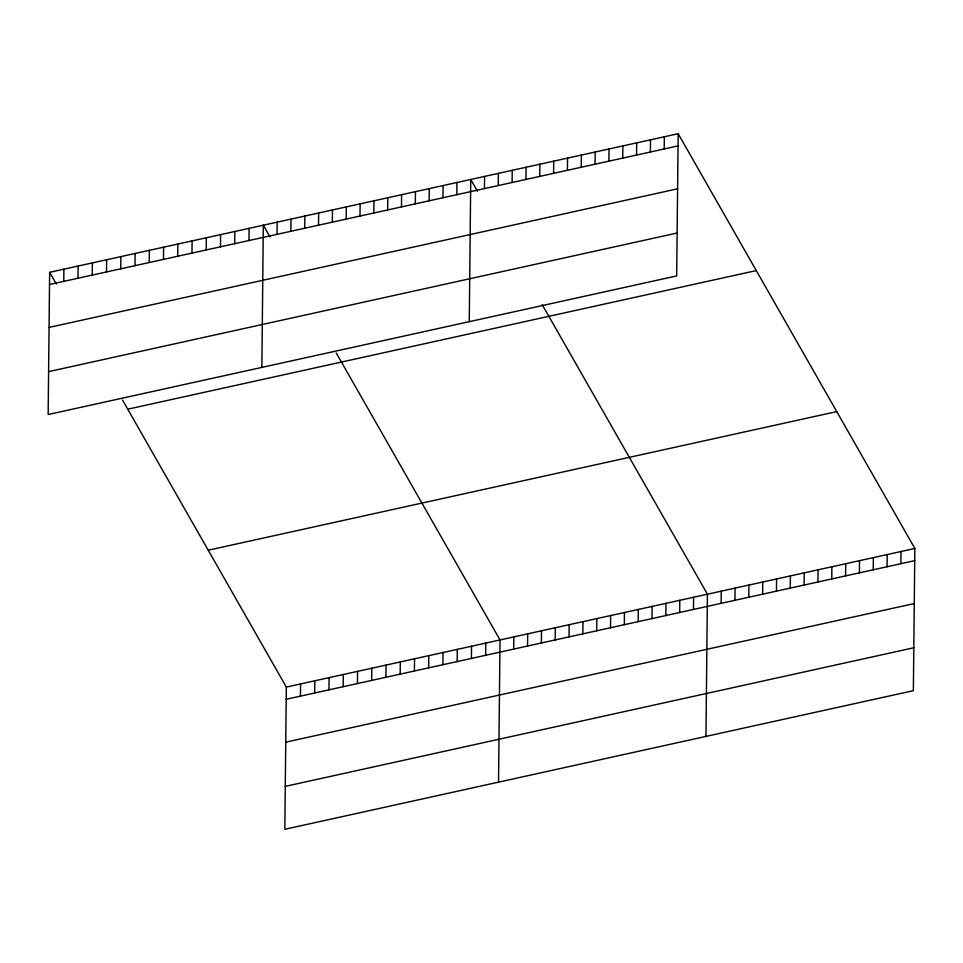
<?xml version="1.0" encoding="UTF-8"?>
<svg xmlns="http://www.w3.org/2000/svg" width="963" height="963" viewBox="0 0 963 963"><rect width="100%" height="100%" fill="white"/><g stroke="black" fill="none" stroke-linecap="round" stroke-linejoin="round"><path stroke-width="1.44" d="M49.643 272.324L48.15 414.535L676.676 275.924L678.169 133.713L49.643 272.324L56.336 284.061M63.763 281.377L63.883 269.183M78.003 278.235L78.135 266.041M92.255 275.093L92.376 262.899M106.496 271.951L106.628 259.757M120.748 268.809L120.869 256.615M134.989 265.668L135.121 253.474M149.241 262.526L149.361 250.332M163.481 259.384L163.614 247.19M177.734 256.242L177.854 244.048M191.974 253.1L192.106 240.906M206.226 249.959L206.347 237.765M220.467 246.817L220.599 234.623M234.719 243.675L234.84 231.481M248.96 240.533L249.092 228.339M261.852 367.409L263.332 225.198L270.037 236.934M277.043 234.346L277.163 222.152M290.862 231.289L290.995 219.095M122.542 400.066L286.324 687.076L284.831 829.287L913.357 690.676L914.85 548.465L678.169 133.713M304.693 228.243L304.826 216.049M300.444 696.129L300.576 683.935M318.524 225.198L318.645 213.004M314.696 692.987L314.817 680.793M332.343 222.14L332.476 209.946M328.937 689.833L329.069 677.651M346.174 219.095L346.307 206.901M343.189 686.691L343.31 674.509M360.006 216.049L360.126 203.855M357.429 683.549L357.562 671.367M373.825 212.992L373.957 200.798M371.682 680.408L371.802 668.226M387.656 209.946L387.788 197.752M385.922 677.266L386.055 665.084M401.487 206.901L401.607 194.707M400.175 674.124L400.295 661.942M415.318 203.843L415.438 191.649M414.415 670.982L414.547 658.8M429.137 200.798L429.269 188.604M428.667 667.841L428.788 655.659M442.968 197.752L443.1 185.558M442.908 664.699L443.04 652.517M456.799 194.695L456.919 182.501M457.16 661.557L457.281 649.375M469.258 321.666L470.751 179.455L477.443 191.192M471.401 658.415L471.533 646.233M484.449 188.604L484.582 176.41M485.653 655.273L485.773 643.091M498.28 185.546L498.401 173.352M498.533 782.161L500.026 639.95L336.231 352.94M512.111 182.501L512.232 170.307M513.724 649.086L513.857 636.892M525.93 179.455L526.063 167.261M527.555 646.041L527.676 633.847M539.762 176.398L539.894 164.204M541.375 642.983L541.507 630.801M553.593 173.352L553.713 161.158M555.206 639.938L555.338 627.744M567.412 170.307L567.544 158.113M569.037 636.892L569.157 624.698M581.243 167.249L581.375 155.055M582.856 633.835L582.988 621.653M595.074 164.204L595.194 152.01M596.687 630.789L596.819 618.595M608.893 161.158L609.025 148.964M610.518 627.744L610.638 615.55M622.724 158.101L622.856 145.907M624.349 624.686L624.469 612.504M636.555 155.055L636.675 142.861M638.168 621.641L638.3 609.447M650.386 152.01L650.507 139.816M651.999 618.595L652.132 606.401M664.205 148.952L664.338 136.758M665.83 615.538L665.951 603.356M679.649 612.492L679.782 600.298M693.48 609.447L693.613 597.253M705.951 736.418L707.432 594.207L542.157 304.597M721.143 603.344L721.263 591.15M734.962 600.298L735.094 588.104M748.793 597.241L748.925 585.059M762.624 594.195L762.744 582.001M776.443 591.15L776.575 578.956M790.274 588.092L790.406 575.91M804.105 585.047L804.225 572.853M817.924 582.001L818.056 569.807M831.755 578.944L831.888 566.762M845.586 575.898L845.707 563.704M859.417 572.853L859.538 560.659M873.236 569.795L873.369 557.613M887.067 566.75L887.2 554.556M900.899 563.704L901.019 551.51M49.51 284.518L678.036 145.907M49.065 327.42L677.591 188.808M48.595 371.634L677.121 233.022M127.742 409.191L756.268 270.579M208.225 550.21L836.739 411.598M286.324 687.076L914.85 548.465M286.204 699.27L914.718 560.647M285.746 742.172L914.272 603.56M285.289 786.374L913.815 647.762"/></g></svg>
